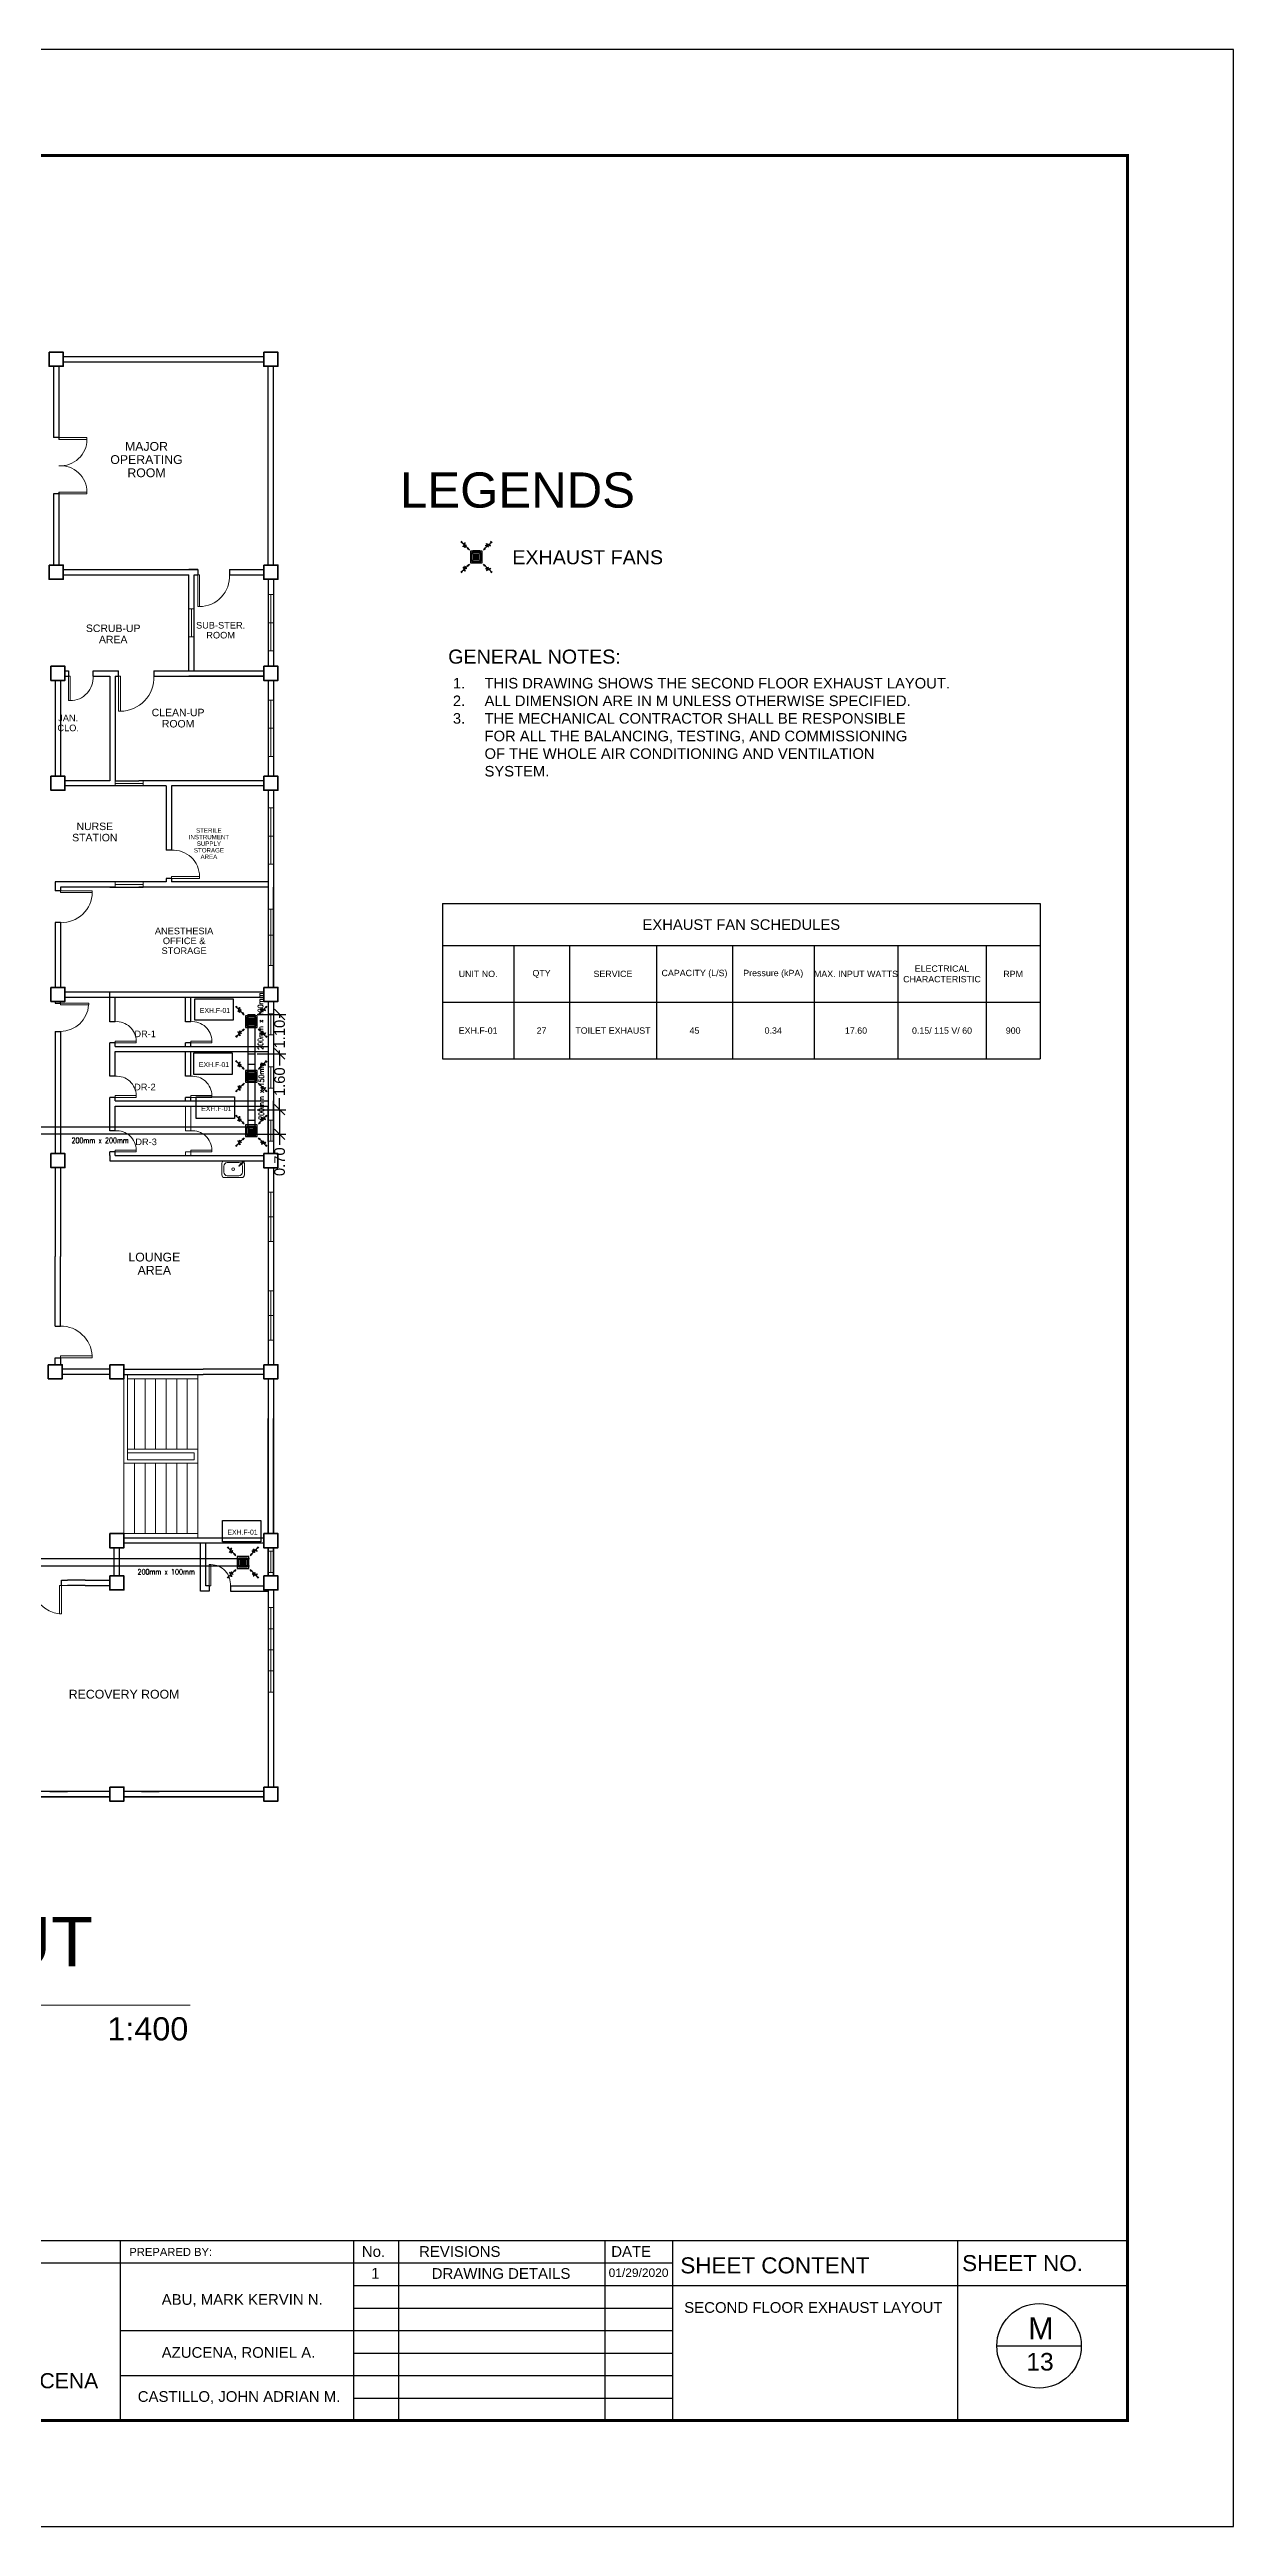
# Model space of a CAD drawing. Header units: millimetres. Extents: x 116 to 538, y 76 to 149.
# Drawn here: x 290 to 323.7, y 78.5 to 148.9 of the extents above; entities that cross this region are included whole.
import ezdxf

# ---------------------------------------------------------------- set-up
doc = ezdxf.new("R2010")
doc.units = ezdxf.units.MM
doc.header["$MEASUREMENT"] = 0
for name, color, linetype in [('.1', 1, 'Continuous'), ('AIR', 7, 'Continuous'), ('AIR-00', 8, 'Continuous'), ('AIR-03', 30, 'Continuous'), ('dimen', 7, 'Continuous'), ('ducting label', 7, 'Continuous'), ('exhaust', 7, 'Continuous'), ('label', 7, 'Continuous'), ('Legends', 7, 'Continuous'), ('template', 7, 'Continuous')]:
    doc.layers.add(name, color=color, linetype=linetype)
doc.styles.add('Arch-Dim', font='simplex.shx', dxfattribs={"width": 0.75})
doc.styles.add('arial', font='arial.ttf')
doc.styles.get("Standard").update_dxf_attribs({"font": 'arial.ttf'})
doc.styles.add('SWISSLT175', font='swissl.ttf', dxfattribs={"height": 0.175})
doc.dimstyles.new('Copy of dimension', dxfattribs={"dimtxt": 0.3, "dimasz": 0.3, "dimexe": 0.18, "dimexo": 0.0625, "dimgap": 0.09, "dimtad": 0, "dimzin": 0, "dimdsep": 46, "dimtxsty": 'Standard', "dimblk": 'OBLIQUE', "dimcen": 0.09, "dimclrd": 256, "dimclre": 256, "dimclrt": 256, "dimadec": 0, "dimazin": 0, "dimtfac": 1, "dimtofl": 0, "dimtmove": 0, "dimatfit": 3, "dimldrblk": 'OBLIQUE', "dimfxl": 1, "dimtolj": 1, "dimtzin": 0, "dimarcsym": 0})

# ---------------------------------------------------------------- blocks, each defined once
blk = doc.blocks.new('GRILL-C-IN')
at = {"layer": 'AIR-00', "color": 7, "ltscale": 3}
for p, q in [((-0.62, 0.6), (-0.67, 0.65)), ((-0.6, 0.62), (-0.65, 0.67)), ((-0.64, 0.64), (-0.3, 0.3)), ((0.64, 0.64), (0.3, 0.3)), ((0.6, 0.62), (0.65, 0.67)), ((0.62, 0.6), (0.67, 0.65)), ((-0.62, -0.6), (-0.67, -0.65)), ((-0.6, -0.62), (-0.65, -0.67)), ((-0.64, -0.64), (-0.3, -0.3)), ((0.64, -0.64), (0.3, -0.3)), ((0.6, -0.62), (0.65, -0.67)), ((0.62, -0.6), (0.67, -0.65))]:
    blk.add_line(p, q, dxfattribs=at)
at = {"layer": 'AIR-00', "color": 7}
for p, q in [((-0.19, 0.19), (0.19, -0.19)), ((0.19, 0.19), (-0.19, -0.19))]:
    blk.add_line(p, q, dxfattribs=at)
at = {"layer": 'AIR-00', "color": 7, "ltscale": 3}
for points in [[(-0.36, 0.39), (-0.39, 0.36), (-0.3, 0.3)], [(0.39, 0.36), (0.36, 0.39), (0.3, 0.3)], [(-0.36, -0.39), (-0.39, -0.36), (-0.3, -0.3)], [(0.39, -0.36), (0.36, -0.39), (0.3, -0.3)]]:
    blk.add_lwpolyline(points, close=True, dxfattribs=at)
at = {"layer": 'AIR-00', "color": 7}
for points in [[(-0.19, -0.19), (0.19, -0.19), (0.19, 0.19), (-0.19, 0.19)], [(-0.12, -0.12), (0.12, -0.12), (0.12, 0.12), (-0.12, 0.12)], [(-0.06, -0.06), (0.06, -0.06), (0.06, 0.06), (-0.06, 0.06)]]:
    blk.add_lwpolyline(points, close=True, dxfattribs=at)
at = {"layer": 'AIR-00', "color": 7, "ltscale": 3}
for points in [[(-0.44, 0.44), (-0.51, 0.4), (-0.43, 0.51), (-0.57, 0.43), (-0.48, 0.6), (-0.56, 0.56)], [(0.44, 0.44), (0.4, 0.51), (0.51, 0.43), (0.43, 0.57), (0.6, 0.48), (0.56, 0.56)], [(-0.44, -0.44), (-0.51, -0.4), (-0.43, -0.51), (-0.57, -0.43), (-0.48, -0.6), (-0.56, -0.56)], [(0.44, -0.44), (0.4, -0.51), (0.51, -0.43), (0.43, -0.57), (0.6, -0.48), (0.56, -0.56)]]:
    blk.add_spline(points, degree=3, dxfattribs=at)
for points in [[(-0.3, 0.3), (-0.36, 0.39), (-0.39, 0.36)], [(0.3, 0.3), (0.39, 0.36), (0.36, 0.39)], [(-0.3, -0.3), (-0.36, -0.39), (-0.39, -0.36)], [(0.3, -0.3), (0.39, -0.36), (0.36, -0.39)]]:
    blk.add_solid(points, dxfattribs=at)
at = {"layer": 'AIR-03', "color": 7}
blk.add_lwpolyline([(-0.25, -0.25), (0.25, -0.25), (0.25, 0.25), (-0.25, 0.25)], close=True, dxfattribs=at)
blk = doc.blocks.new('_Oblique')
at = {"color": 0, "linetype": 'ByBlock', "lineweight": -2}
blk.add_line((-0.5, -0.5), (0.5, 0.5), dxfattribs=at)
blk = doc.blocks.new('*D23')
at = {"layer": 'Defpoints', "color": 0, "transparency": 16777216}
for p in [(295.849, 118.79), (296.554, 118.79), (295.849, 118.09)]:
    blk.add_point(p, dxfattribs=at)
at = {"layer": 'dimen', "lineweight": -2, "transparency": 16777216}
for p, q in [((295.912, 118.79), (296.734, 118.79)), ((296.554, 118.79), (296.554, 118.09)), ((295.912, 118.09), (296.734, 118.09)), ((296.554, 118.09), (296.554, 117.79))]:
    blk.add_line(p, q, dxfattribs=at)
at = {"layer": 'dimen', "lineweight": -2, "transparency": 16777216, "xscale": 0.3, "yscale": 0.3, "zscale": 0.3}
for p, rotation in [((296.554, 118.79), 90), ((296.554, 118.09), 270)]:
    blk.add_blockref('_Oblique', p, dxfattribs=dict(at, rotation=rotation))
at = {"layer": 'dimen', "transparency": 16777216, "insert": (296.554, 117.311), "char_height": 0.3, "attachment_point": 5, "rotation": 90}
blk.add_mtext('\\A1;0.70', dxfattribs=at)
blk = doc.blocks.new('*D24')
at = {"layer": 'Defpoints', "color": 0, "transparency": 16777216}
for p in [(295.849, 120.38), (296.554, 120.38), (295.849, 118.79)]:
    blk.add_point(p, dxfattribs=at)
at = {"layer": 'dimen', "lineweight": -2, "transparency": 16777216}
for p, q in [((295.912, 120.38), (296.734, 120.38)), ((296.554, 120.38), (296.554, 120.05)), ((296.554, 118.79), (296.554, 119.12)), ((295.912, 118.79), (296.734, 118.79))]:
    blk.add_line(p, q, dxfattribs=at)
at = {"layer": 'dimen', "lineweight": -2, "transparency": 16777216, "xscale": 0.3, "yscale": 0.3, "zscale": 0.3}
for p, rotation in [((296.554, 120.38), 90), ((296.554, 118.79), 270)]:
    blk.add_blockref('_Oblique', p, dxfattribs=dict(at, rotation=rotation))
at = {"layer": 'dimen', "transparency": 16777216, "insert": (296.554, 119.585), "char_height": 0.3, "attachment_point": 5, "rotation": 90}
blk.add_mtext('\\A1;1.60', dxfattribs=at)
blk = doc.blocks.new('*D25')
at = {"layer": 'Defpoints', "color": 0, "transparency": 16777216}
for p in [(295.849, 121.495), (296.554, 121.495), (295.849, 120.38)]:
    blk.add_point(p, dxfattribs=at)
at = {"layer": 'dimen', "lineweight": -2, "transparency": 16777216}
for p, q in [((295.912, 121.495), (296.734, 121.495)), ((296.554, 121.495), (296.554, 121.403)), ((295.912, 120.38), (296.734, 120.38)), ((296.554, 120.38), (296.554, 120.473))]:
    blk.add_line(p, q, dxfattribs=at)
at = {"layer": 'dimen', "lineweight": -2, "transparency": 16777216, "xscale": 0.3, "yscale": 0.3, "zscale": 0.3}
for p, rotation in [((296.554, 121.495), 90), ((296.554, 120.38), 270)]:
    blk.add_blockref('_Oblique', p, dxfattribs=dict(at, rotation=rotation))
at = {"layer": 'dimen', "transparency": 16777216, "insert": (296.554, 120.938), "char_height": 0.3, "attachment_point": 5, "rotation": 90}
blk.add_mtext('\\A1;1.10', dxfattribs=at)
blk = doc.blocks.new('*T21')
at = {"layer": 'exhaust', "color": 0, "linetype": 'ByBlock', "lineweight": -2, "transparency": 16777216}
for p, q in [((0, 0), (16.984, 0)), ((0, 0), (0, -4.414)), ((16.984, 0), (16.984, -4.414)), ((0, -1.193), (16.984, -1.193)), ((2.026, -1.193), (2.026, -4.414)), ((3.605, -1.193), (3.605, -4.414)), ((6.083, -1.193), (6.083, -4.414)), ((8.238, -1.193), (8.238, -4.414)), ((10.561, -1.193), (10.561, -4.414)), ((12.941, -1.193), (12.941, -4.414)), ((15.45, -1.193), (15.45, -4.414)), ((0, -2.804), (16.984, -2.804)), ((0, -4.414), (16.984, -4.414))]:
    blk.add_line(p, q, dxfattribs=at)
at = {"layer": 'exhaust', "color": 0, "transparency": 16777216, "attachment_point": 5}
for s, insert, char_height, width in [('EXHAUST FAN SCHEDULES', (8.492, -0.597), 0.3, 16.86445), ('UNIT NO.', (1.013, -1.998), 0.18, 1.9064), ('QTY', (2.816, -1.998), 0.18, 1.45907), ('SERVICE', (4.844, -1.998), 0.18, 2.35787), ('CAPACITY (L/S)', (7.161, -1.998), 0.18, 2.03434), ('Pressure (kPA)', (9.399, -1.998), 0.18, 2.20331), ('MAX. INPUT WATTS', (11.751, -1.998), 0.18, 2.25963), ('ELECTRICAL CHARACTERISTIC', (14.195, -1.998), 0.18, 2.38905), ('RPM', (16.217, -1.998), 0.18, 1.41479), ('EXH.F-01', (1.013, -3.609), 0.18, 1.9064), ('27', (2.816, -3.609), 0.18, 1.45907), ('TOILET EXHAUST', (4.844, -3.609), 0.18, 2.35787), ('45', (7.161, -3.609), 0.18, 2.03434), ('0.34', (9.399, -3.609), 0.18, 2.20331), ('17.60', (11.751, -3.609), 0.18, 2.25963), ('0.15/ 115 V/ 60', (14.195, -3.609), 0.18, 2.38905), ('900', (16.217, -3.609), 0.18, 1.41479)]:
    blk.add_mtext(s, dxfattribs=dict(at, insert=insert, char_height=char_height, width=width))

msp = doc.modelspace()

# ---------------------------------------------------------------- linework, layer by layer
at = {"layer": '.1', "color": 0}
msp.add_line((323.658, 148.92), (224.382, 148.92), dxfattribs=at)
at = {"color": 8, "lineweight": 25}
for p, q in [((296.103, 140.19), (290.403, 140.19)), ((290.128, 139.917), (290.128, 137.892)), ((290.278, 139.917), (290.278, 137.842)), ((296.103, 140.04), (290.403, 140.04)), ((296.228, 134.267), (296.228, 139.917)), ((296.378, 134.267), (296.378, 139.917)), ((290.278, 137.892), (290.128, 137.892)), ((290.128, 136.292), (290.128, 134.267)), ((290.278, 136.292), (290.128, 136.292)), ((290.278, 136.342), (290.278, 134.267)), ((290.403, 134.14), (294.228, 134.14)), ((290.403, 133.99), (293.978, 133.99)), ((290.578, 134.14), (294.228, 134.14)), ((290.578, 133.99), (293.978, 133.99)), ((294.228, 134.14), (293.978, 134.14)), ((293.978, 131.265), (293.978, 133.99)), ((293.978, 133.016), (293.978, 133.99)), ((294.128, 133.99), (294.228, 133.99)), ((294.128, 133.99), (294.228, 133.99)), ((294.128, 131.265), (294.128, 133.99)), ((294.128, 133.016), (294.128, 133.99)), ((294.228, 134.14), (294.228, 133.99)), ((295.128, 134.14), (296.103, 134.14)), ((295.128, 134.14), (296.103, 134.14)), ((295.128, 134.14), (295.128, 133.99)), ((295.128, 133.99), (296.103, 133.99)), ((295.128, 133.99), (296.103, 133.99)), ((296.228, 133.867), (296.228, 131.392)), ((296.378, 133.867), (296.378, 131.392)), ((296.228, 132.028), (296.228, 131.392)), ((296.378, 132.028), (296.378, 131.392)), ((290.453, 131.265), (290.553, 131.265)), ((290.453, 131.265), (290.553, 131.265)), ((290.453, 131.115), (290.553, 131.115)), ((290.453, 131.115), (290.553, 131.115)), ((291.253, 131.265), (291.978, 131.265)), ((291.253, 131.115), (291.253, 131.265)), ((291.253, 131.115), (291.728, 131.115)), ((291.328, 131.265), (291.978, 131.265)), ((291.328, 131.115), (291.728, 131.115)), ((291.878, 131.115), (291.978, 131.115)), ((291.878, 131.115), (291.978, 131.115)), ((291.978, 131.115), (291.978, 131.265)), ((291.978, 131.115), (291.978, 131.265)), ((292.978, 131.265), (293.978, 131.265)), ((292.978, 131.265), (293.978, 131.265)), ((292.978, 131.265), (292.978, 131.115)), ((292.978, 131.115), (296.103, 131.115)), ((292.978, 131.115), (296.103, 131.115)), ((293.978, 131.265), (296.103, 131.265)), ((296.103, 131.115), (293.978, 131.115)), ((294.128, 131.265), (296.103, 131.265)), ((296.228, 130.992), (296.228, 128.267)), ((296.378, 130.992), (296.378, 128.267)), ((296.228, 129.153), (296.228, 128.267)), ((296.378, 129.153), (296.378, 128.267)), ((291.728, 128.14), (290.453, 128.14)), ((291.878, 128.14), (292.554, 128.14)), ((296.103, 128.14), (292.554, 128.14)), ((291.678, 127.99), (290.453, 127.99)), ((292.554, 127.99), (291.678, 127.99)), ((293.328, 127.99), (292.554, 127.99)), ((293.328, 127.99), (293.328, 126.165)), ((296.103, 127.99), (293.478, 127.99)), ((293.478, 127.99), (293.478, 126.165)), ((296.228, 127.867), (296.228, 122.267)), ((296.378, 127.867), (296.378, 122.267)), ((293.478, 126.165), (293.328, 126.165)), ((293.328, 125.365), (293.328, 125.265)), ((293.478, 125.365), (293.328, 125.365)), ((293.478, 125.365), (293.478, 125.265)), ((290.178, 125.265), (290.178, 125.015)), ((291.878, 125.265), (290.178, 125.265)), ((290.328, 125.015), (290.178, 125.015)), ((290.328, 125.115), (290.328, 125.015)), ((291.878, 125.115), (290.328, 125.115)), ((292.678, 125.265), (291.728, 125.265)), ((291.728, 125.115), (292.678, 125.115)), ((293.328, 125.265), (292.554, 125.265)), ((296.228, 125.115), (292.554, 125.115)), ((296.228, 125.265), (293.478, 125.265)), ((296.378, 122.267), (296.378, 125.115)), ((290.178, 124.115), (290.178, 122.267)), ((290.328, 124.115), (290.178, 124.115)), ((290.328, 124.115), (290.328, 122.267)), ((296.228, 123.153), (296.228, 122.267)), ((296.378, 123.153), (296.378, 122.267)), ((290.178, 121.867), (290.178, 121.817)), ((290.178, 121.817), (290.328, 121.817)), ((290.328, 121.817), (290.328, 121.867)), ((291.728, 121.99), (291.728, 122.14)), ((291.728, 121.99), (291.878, 121.99)), ((291.728, 121.29), (291.728, 121.99)), ((291.878, 121.29), (291.878, 121.99)), ((293.878, 121.29), (293.878, 121.99)), ((294.028, 121.29), (294.028, 121.99)), ((296.228, 121.867), (296.228, 117.542)), ((296.228, 121.867), (296.228, 117.542)), ((296.378, 121.867), (296.378, 117.542)), ((290.178, 121.017), (290.178, 117.544)), ((290.178, 121.017), (290.328, 121.017)), ((290.328, 121.017), (290.328, 117.544)), ((291.728, 119.74), (291.728, 120.69)), ((291.878, 120.59), (291.878, 120.69)), ((291.878, 119.74), (291.878, 120.44)), ((293.878, 120.59), (293.878, 120.69)), ((293.878, 119.74), (293.878, 120.44)), ((294.028, 120.59), (294.028, 120.69)), ((294.028, 119.74), (294.028, 120.44)), ((296.378, 120.917), (296.378, 118.492)), ((291.728, 118.19), (291.728, 119.14)), ((291.878, 119.04), (291.878, 119.14)), ((293.878, 119.04), (293.878, 119.14)), ((294.028, 119.04), (294.028, 119.14)), ((296.378, 117.89), (296.378, 119.04)), ((291.878, 118.19), (291.878, 118.89)), ((296.228, 117.89), (296.228, 118.89)), ((291.728, 117.49), (291.728, 117.59)), ((291.878, 117.49), (291.878, 117.59)), ((290.178, 117.144), (290.178, 114.615)), ((290.328, 117.144), (290.328, 114.615)), ((291.728, 117.49), (291.728, 117.34)), ((296.228, 117.142), (296.228, 114.715)), ((296.228, 117.142), (296.228, 114.615)), ((296.378, 117.142), (296.378, 111.542)), ((290.178, 112.642), (290.178, 114.615)), ((290.328, 112.642), (290.328, 114.615)), ((296.228, 114.615), (296.228, 111.542)), ((290.178, 112.642), (290.328, 112.642)), ((290.178, 111.542), (290.178, 111.742)), ((290.178, 111.742), (290.328, 111.742)), ((290.178, 111.642), (290.178, 111.642)), ((290.328, 111.742), (290.328, 111.542)), ((291.728, 111.417), (290.378, 111.417)), ((291.728, 111.267), (290.378, 111.267)), ((292.128, 111.417), (292.378, 111.417)), ((292.128, 111.267), (292.378, 111.267)), ((292.378, 111.417), (294.378, 111.417)), ((292.378, 111.267), (294.378, 111.267)), ((296.103, 111.417), (294.378, 111.417)), ((296.103, 111.267), (294.378, 111.267)), ((296.228, 111.142), (296.228, 106.742)), ((296.378, 111.142), (296.378, 106.742)), ((296.228, 106.742), (296.228, 110.015)), ((296.378, 106.742), (296.378, 110.015)), ((291.853, 105.54), (291.853, 106.342)), ((292.003, 105.54), (292.003, 106.342)), ((296.103, 106.617), (292.128, 106.617)), ((296.103, 106.467), (292.128, 106.467)), ((294.303, 105.111), (294.303, 106.461)), ((294.453, 105.261), (294.453, 106.461)), ((296.228, 106.342), (296.228, 105.54)), ((296.228, 105.54), (296.228, 106.342)), ((296.378, 106.342), (296.378, 105.54)), ((296.378, 105.54), (296.378, 106.342)), ((290.353, 105.415), (290.528, 105.415)), ((290.353, 105.265), (290.353, 105.415)), ((291.028, 105.415), (290.528, 105.415)), ((291.028, 105.265), (290.528, 105.265)), ((291.028, 105.415), (291.728, 105.415)), ((291.028, 105.265), (291.728, 105.265)), ((296.228, 105.14), (296.228, 99.54)), ((296.228, 105.14), (296.228, 99.54)), ((296.378, 105.14), (296.378, 99.54)), ((291.728, 99.415), (288.703, 99.415)), ((291.728, 99.265), (288.703, 99.265)), ((288.703, 99.265), (291.728, 99.265)), ((290.028, 99.415), (290.528, 99.415)), ((296.103, 99.415), (292.128, 99.415)), ((296.103, 99.265), (292.128, 99.265)), ((292.128, 99.265), (296.103, 99.265)), ((292.628, 99.415), (293.128, 99.415))]:
    msp.add_line(p, q, dxfattribs=at)
at = {"color": 8, "lineweight": 9}
for p, q in [((296.228, 133.228), (296.228, 133.867)), ((296.378, 133.228), (296.378, 133.867)), ((293.978, 132.215), (293.978, 133.091)), ((294.128, 132.628), (294.128, 133.128)), ((296.228, 132.63), (296.228, 133.43)), ((296.228, 133.43), (296.378, 133.43)), ((296.228, 132.028), (296.228, 133.228)), ((296.303, 133.43), (296.303, 131.83)), ((296.378, 133.43), (296.378, 131.83)), ((296.378, 132.091), (296.378, 133.291)), ((296.378, 132.028), (296.378, 133.228)), ((294.128, 133.028), (293.978, 133.028)), ((294.053, 133.028), (294.053, 132.228)), ((294.128, 132.628), (294.128, 132.128)), ((296.228, 132.63), (296.378, 132.63)), ((294.128, 132.228), (293.978, 132.228)), ((296.378, 131.83), (296.228, 131.83)), ((296.228, 130.353), (296.228, 130.992)), ((296.378, 130.353), (296.378, 130.992)), ((296.228, 129.63), (296.228, 130.43)), ((296.228, 130.43), (296.378, 130.43)), ((296.228, 130.353), (296.228, 129.153)), ((296.303, 130.43), (296.303, 128.83)), ((296.378, 130.43), (296.378, 128.83)), ((296.378, 130.353), (296.378, 129.153)), ((296.378, 129.091), (296.378, 130.291)), ((296.228, 129.63), (296.378, 129.63)), ((296.378, 128.83), (296.228, 128.83)), ((291.878, 127.99), (291.878, 128.14)), ((292.678, 127.99), (292.678, 128.14)), ((292.678, 128.065), (291.878, 128.065)), ((296.228, 125.265), (296.228, 127.867)), ((296.378, 127.228), (296.378, 127.867)), ((296.228, 126.566), (296.228, 127.366)), ((296.228, 127.366), (296.378, 127.366)), ((296.303, 127.366), (296.303, 125.766)), ((296.378, 127.366), (296.378, 125.766)), ((296.378, 126.028), (296.378, 127.228)), ((296.228, 126.566), (296.378, 126.566)), ((296.378, 126.028), (296.378, 125.265)), ((296.378, 125.766), (296.228, 125.766)), ((291.878, 125.115), (291.878, 125.265)), ((292.678, 125.19), (291.878, 125.19)), ((292.678, 125.115), (292.678, 125.265)), ((296.228, 124.353), (296.228, 125.115)), ((296.378, 125.265), (296.378, 125.115)), ((296.378, 124.353), (296.378, 125.115)), ((296.378, 124.491), (296.228, 124.491)), ((296.228, 124.491), (296.228, 122.891)), ((296.228, 123.153), (296.228, 124.353)), ((296.303, 124.491), (296.303, 122.891)), ((296.378, 123.691), (296.378, 124.491)), ((296.378, 123.153), (296.378, 124.353)), ((296.228, 123.753), (296.378, 123.753)), ((296.228, 122.891), (296.378, 122.891)), ((294.778, 121.99), (295.278, 121.99)), ((296.228, 120.99), (296.228, 121.867)), ((296.378, 120.99), (296.378, 121.867)), ((296.378, 121.867), (296.378, 121.517)), ((296.378, 121.517), (296.228, 121.517)), ((296.228, 121.517), (296.228, 120.917)), ((296.303, 121.517), (296.303, 120.917)), ((294.778, 120.44), (295.278, 120.44)), ((296.228, 120.99), (296.228, 120.59)), ((296.228, 120.917), (296.378, 120.917)), ((296.228, 119.44), (296.228, 120.44)), ((296.378, 120.99), (296.378, 120.59)), ((296.378, 119.44), (296.378, 120.59)), ((296.378, 120.005), (296.228, 120.005)), ((296.228, 120.005), (296.228, 119.405)), ((296.303, 119.405), (296.303, 120.005)), ((296.378, 119.705), (296.378, 120.005)), ((296.228, 119.44), (296.228, 119.04)), ((296.228, 119.405), (296.378, 119.405)), ((296.378, 119.44), (296.378, 119.04)), ((293.878, 118.19), (293.878, 118.89)), ((294.028, 118.19), (294.028, 118.89)), ((294.778, 118.89), (295.278, 118.89)), ((296.378, 118.492), (296.228, 118.492)), ((296.303, 118.492), (296.303, 117.892)), ((296.378, 117.892), (296.378, 118.492)), ((296.378, 117.89), (296.378, 118.49)), ((293.878, 117.49), (293.878, 117.59)), ((294.028, 117.49), (294.028, 117.59)), ((296.228, 117.542), (296.228, 117.892)), ((296.228, 117.892), (296.378, 117.892)), ((296.228, 117.89), (296.228, 117.542)), ((296.378, 117.89), (296.378, 117.542)), ((296.378, 116.442), (296.228, 116.442)), ((296.303, 115.042), (296.303, 116.442)), ((296.228, 115.742), (296.378, 115.742)), ((296.228, 115.042), (296.378, 115.042)), ((296.228, 113.642), (296.378, 113.642)), ((296.303, 113.642), (296.303, 112.242)), ((296.228, 112.942), (296.378, 112.942)), ((296.378, 112.242), (296.228, 112.242)), ((290.328, 111.542), (290.178, 111.542)), ((292.128, 111.142), (292.128, 111.267)), ((292.228, 111.142), (292.228, 111.242)), ((294.228, 111.267), (294.228, 111.142)), ((292.128, 108.742), (292.128, 111.142)), ((292.228, 108.842), (292.228, 111.142)), ((294.228, 111.142), (292.228, 111.142)), ((292.428, 111.142), (292.428, 109.142)), ((292.728, 111.142), (292.728, 109.142)), ((293.028, 111.142), (293.028, 109.142)), ((293.328, 111.142), (293.328, 109.142)), ((293.628, 111.142), (293.628, 109.142)), ((293.928, 111.142), (293.928, 109.142)), ((294.228, 111.142), (294.228, 109.142)), ((293.928, 109.142), (292.228, 109.142)), ((293.928, 109.142), (294.228, 109.142)), ((294.228, 109.042), (294.228, 109.142)), ((293.928, 108.742), (292.128, 108.742)), ((292.128, 108.742), (292.128, 106.742)), ((293.928, 109.042), (292.228, 109.042)), ((293.928, 108.842), (292.228, 108.842)), ((292.428, 108.742), (292.428, 106.742)), ((292.728, 108.742), (292.728, 106.742)), ((293.028, 108.742), (293.028, 106.742)), ((293.328, 108.742), (293.328, 106.742)), ((293.628, 108.742), (293.628, 106.742)), ((293.928, 109.042), (294.128, 109.042)), ((293.928, 108.842), (294.128, 108.842)), ((293.928, 108.742), (293.928, 106.742)), ((293.928, 108.742), (294.228, 108.742)), ((294.128, 108.842), (294.128, 109.042)), ((294.228, 108.842), (294.228, 109.042)), ((294.228, 108.742), (294.228, 108.842)), ((294.228, 108.742), (294.228, 106.742)), ((294.228, 106.742), (292.128, 106.742)), ((292.128, 106.617), (292.128, 106.742)), ((294.228, 106.617), (294.228, 106.742)), ((296.378, 106.241), (296.228, 106.241)), ((296.228, 106.241), (296.228, 105.641)), ((296.228, 105.641), (296.378, 105.641)), ((296.303, 106.241), (296.303, 105.641)), ((296.378, 105.941), (296.378, 106.241)), ((292.128, 105.54), (292.128, 105.415)), ((296.378, 105.14), (296.378, 104.64)), ((296.378, 104.64), (296.228, 104.64)), ((296.228, 104.64), (296.228, 102.24)), ((296.303, 104.64), (296.303, 102.24)), ((296.378, 103.44), (296.378, 104.64)), ((296.378, 104.04), (296.228, 104.04)), ((296.378, 103.44), (296.228, 103.44)), ((296.378, 102.84), (296.228, 102.84)), ((296.378, 102.24), (296.378, 103.44)), ((296.228, 102.24), (296.378, 102.24)), ((289.428, 99.415), (290.028, 99.415)), ((291.028, 99.415), (290.528, 99.415)), ((291.028, 99.415), (291.728, 99.415)), ((292.128, 99.415), (292.628, 99.415)), ((293.628, 99.415), (293.128, 99.415)), ((293.628, 99.415), (294.628, 99.415)), ((294.628, 99.415), (295.228, 99.415)), ((295.228, 99.415), (296.103, 99.415))]:
    msp.add_line(p, q, dxfattribs=at)
at = {"color": 8, "lineweight": 25, "ltscale": 0.3}
for p, q in [((290.178, 130.992), (290.178, 128.267)), ((290.328, 130.992), (290.328, 128.267)), ((290.553, 131.265), (290.553, 131.115)), ((291.728, 131.115), (291.728, 128.14)), ((291.878, 131.115), (291.878, 128.14)), ((290.453, 122.14), (296.103, 122.14)), ((290.453, 121.99), (291.728, 121.99)), ((291.728, 122.14), (296.103, 122.14)), ((291.878, 121.99), (294.128, 121.99)), ((291.878, 121.99), (294.128, 121.99)), ((294.028, 121.99), (296.103, 121.99)), ((294.028, 121.99), (296.103, 121.99)), ((291.878, 120.59), (294.128, 120.59)), ((291.878, 120.44), (294.128, 120.44)), ((294.028, 120.59), (296.228, 120.59)), ((294.028, 120.44), (296.228, 120.44)), ((291.878, 119.04), (294.128, 119.04)), ((294.028, 119.04), (296.228, 119.04)), ((291.878, 118.89), (294.128, 118.89)), ((294.028, 118.89), (296.228, 118.89)), ((291.728, 117.34), (296.103, 117.34)), ((291.878, 117.49), (294.128, 117.49)), ((294.028, 117.49), (296.103, 117.49))]:
    msp.add_line(p, q, dxfattribs=at)
at = {"color": 8, "lineweight": 13}
for p, q in [((290.328, 121.817), (290.328, 121.767)), ((290.328, 121.817), (291.128, 121.817)), ((291.128, 121.817), (291.128, 121.767)), ((291.128, 121.767), (290.328, 121.767)), ((291.228, 111.792), (290.328, 111.792)), ((290.328, 111.792), (290.328, 111.742)), ((290.328, 111.642), (290.328, 111.792)), ((290.328, 111.742), (291.228, 111.742)), ((291.228, 111.742), (291.228, 111.792)), ((290.303, 104.465), (290.303, 105.265)), ((290.303, 105.265), (290.353, 105.265)), ((290.303, 105.265), (290.528, 105.265)), ((290.353, 105.265), (290.353, 104.465)), ((290.353, 104.465), (290.303, 104.465))]:
    msp.add_line(p, q, dxfattribs=at)
at = {"color": 8, "lineweight": 25, "ltscale": 0.4}
for p, q in [((291.878, 121.29), (291.728, 121.29)), ((294.028, 121.29), (293.878, 121.29)), ((291.878, 120.69), (291.728, 120.69)), ((294.028, 120.69), (293.878, 120.69)), ((291.878, 119.74), (291.728, 119.74)), ((294.028, 119.74), (293.878, 119.74)), ((291.878, 119.14), (291.728, 119.14)), ((294.028, 119.14), (293.878, 119.14)), ((291.878, 118.19), (291.728, 118.19)), ((291.878, 117.59), (291.728, 117.59)), ((294.553, 105.111), (294.303, 105.111)), ((294.553, 105.261), (294.453, 105.261)), ((294.553, 105.261), (294.553, 105.111)), ((295.153, 105.261), (295.153, 105.111)), ((295.153, 105.261), (296.103, 105.261)), ((295.153, 105.111), (296.228, 105.111))]:
    msp.add_line(p, q, dxfattribs=at)
at = {"color": 8, "lineweight": 9, "ltscale": 0.4}
for p, q in [((292.928, 118.29), (293.878, 118.29)), ((294.028, 118.19), (293.878, 118.19)), ((294.028, 117.59), (293.878, 117.59)), ((294.911, 116.935), (294.911, 117.265)), ((294.966, 117.015), (294.966, 117.185)), ((294.986, 117.34), (295.476, 117.34)), ((295.476, 116.86), (294.986, 116.86)), ((295.066, 117.285), (295.396, 117.285)), ((295.396, 116.915), (295.066, 116.915)), ((295.492, 117.293), (295.4, 117.202)), ((295.504, 117.281), (295.413, 117.19)), ((295.496, 117.185), (295.496, 117.015)), ((295.551, 117.265), (295.551, 116.935))]:
    msp.add_line(p, q, dxfattribs=at)
at = {"color": 0, "linetype": 'ByBlock', "lineweight": 9}
msp.add_line((294.015, 93.338), (256.045, 93.338), dxfattribs=at)
at = {"color": 8, "lineweight": 35}
for points in [[(290.003, 140.317), (290.403, 140.317), (290.403, 139.917), (290.003, 139.917)], [(296.103, 140.317), (296.503, 140.317), (296.503, 139.917), (296.103, 139.917)], [(290.003, 134.267), (290.403, 134.267), (290.403, 133.867), (290.003, 133.867)], [(296.103, 134.267), (296.503, 134.267), (296.503, 133.867), (296.103, 133.867)], [(290.053, 131.392), (290.453, 131.392), (290.453, 130.992), (290.053, 130.992)], [(296.103, 131.392), (296.503, 131.392), (296.503, 130.992), (296.103, 130.992)], [(290.053, 128.267), (290.453, 128.267), (290.453, 127.867), (290.053, 127.867)], [(296.103, 128.267), (296.503, 128.267), (296.503, 127.867), (296.103, 127.867)], [(290.053, 122.267), (290.453, 122.267), (290.453, 121.867), (290.053, 121.867)], [(296.103, 122.267), (296.503, 122.267), (296.503, 121.867), (296.103, 121.867)], [(290.053, 117.544), (290.453, 117.544), (290.453, 117.144), (290.053, 117.144)], [(296.103, 117.542), (296.503, 117.542), (296.503, 117.142), (296.103, 117.142)], [(289.978, 111.542), (290.378, 111.542), (290.378, 111.142), (289.978, 111.142)], [(291.728, 111.542), (292.128, 111.542), (292.128, 111.142), (291.728, 111.142)], [(296.103, 111.542), (296.503, 111.542), (296.503, 111.142), (296.103, 111.142)], [(291.728, 106.742), (292.128, 106.742), (292.128, 106.342), (291.728, 106.342)], [(296.103, 106.742), (296.503, 106.742), (296.503, 106.342), (296.103, 106.342)], [(291.728, 105.54), (292.128, 105.54), (292.128, 105.14), (291.728, 105.14)], [(296.103, 105.54), (296.503, 105.54), (296.503, 105.14), (296.103, 105.14)], [(291.728, 99.54), (292.128, 99.54), (292.128, 99.14), (291.728, 99.14)], [(296.103, 99.54), (296.503, 99.54), (296.503, 99.14), (296.103, 99.14)]]:
    msp.add_lwpolyline(points, close=True, dxfattribs=at)
at = {"color": 8, "lineweight": 13, "ltscale": 0.03}
for points in [[(290.278, 137.892), (290.278, 137.842), (291.078, 137.842), (291.078, 137.892)], [(290.278, 136.292), (290.278, 136.342), (291.078, 136.342), (291.078, 136.292)], [(294.228, 133.99), (294.278, 133.99), (294.278, 133.09), (294.228, 133.09)], [(290.553, 131.115), (290.603, 131.115), (290.603, 130.415), (290.553, 130.415)], [(293.478, 125.365), (293.478, 125.415), (294.278, 125.415), (294.278, 125.365)], [(290.328, 125.015), (290.328, 124.965), (291.228, 124.965), (291.228, 125.015)], [(291.878, 120.69), (291.878, 120.74), (292.478, 120.74), (292.478, 120.69)], [(294.028, 120.69), (294.028, 120.74), (294.628, 120.74), (294.628, 120.69)], [(291.878, 119.14), (291.878, 119.19), (292.478, 119.19), (292.478, 119.14)], [(294.028, 119.14), (294.028, 119.19), (294.628, 119.19), (294.628, 119.14)], [(291.878, 117.59), (291.878, 117.64), (292.478, 117.64), (292.478, 117.59)], [(294.028, 117.59), (294.028, 117.64), (294.628, 117.64), (294.628, 117.59)], [(294.553, 105.261), (294.603, 105.261), (294.603, 105.861), (294.553, 105.861)]]:
    msp.add_lwpolyline(points, close=True, dxfattribs=at)
at = {"color": 8, "lineweight": 9}
for points in [[(296.228, 133.43), (296.378, 133.43), (296.378, 131.83), (296.228, 131.83)], [(293.978, 133.028), (294.128, 133.028), (294.128, 132.228), (293.978, 132.228)], [(296.228, 130.43), (296.378, 130.43), (296.378, 128.83), (296.228, 128.83)], [(291.878, 128.14), (292.678, 128.14), (292.678, 127.99), (291.878, 127.99)], [(296.228, 127.366), (296.378, 127.366), (296.378, 125.766), (296.228, 125.766)], [(291.878, 125.265), (292.678, 125.265), (292.678, 125.115), (291.878, 125.115)], [(296.228, 124.491), (296.378, 124.491), (296.378, 122.891), (296.228, 122.891)], [(296.228, 121.517), (296.378, 121.517), (296.378, 120.917), (296.228, 120.917)], [(296.228, 120.005), (296.378, 120.005), (296.378, 119.405), (296.228, 119.405)], [(296.228, 118.492), (296.378, 118.492), (296.378, 117.892), (296.228, 117.892)], [(296.228, 116.442), (296.378, 116.442), (296.378, 115.042), (296.228, 115.042)], [(296.228, 113.642), (296.378, 113.642), (296.378, 112.242), (296.228, 112.242)], [(296.228, 106.241), (296.378, 106.241), (296.378, 105.641), (296.228, 105.641)], [(296.228, 104.64), (296.378, 104.64), (296.378, 102.24), (296.228, 102.24)]]:
    msp.add_lwpolyline(points, close=True, dxfattribs=at)
at = {"color": 8, "lineweight": 13}
msp.add_lwpolyline([(291.978, 131.115), (292.028, 131.115), (292.028, 130.115), (291.978, 130.115)], close=True, dxfattribs=at)
at = {"color": 8, "lineweight": 9, "ltscale": 0.4}
msp.add_circle((295.231, 117.1), 0.0375, dxfattribs=at)
at = {"color": 8, "lineweight": 13, "ltscale": 0.03}
for centre, radius, start, end in [((290.326, 137.842), 0.752, 266.30478, 0), ((290.326, 136.342), 0.752, 0, 93.69522), ((294.278, 133.942), 0.851, 270, 3.27315), ((290.603, 131.067), 0.652, 270, 4.24219), ((293.526, 125.415), 0.752, 0, 93.69522), ((290.377, 124.965), 0.851, 266.72685, 0), ((291.926, 120.74), 0.552, 0, 94.97911), ((294.076, 120.74), 0.552, 0, 94.97911), ((291.926, 119.19), 0.552, 0, 94.97911), ((294.076, 119.19), 0.552, 0, 94.97911), ((291.926, 117.64), 0.552, 0, 94.97911), ((294.076, 117.64), 0.552, 0, 94.97911), ((294.603, 105.309), 0.552, 355.02089, 90)]:
    msp.add_arc(centre, radius, start, end, dxfattribs=at)
at = {"color": 8, "lineweight": 13}
for centre, radius, start, end in [((292.028, 131.067), 0.951, 270, 2.9376), ((290.328, 121.817), 0.8, 270, 356.41668), ((290.328, 111.742), 0.9, 3.18474, 90), ((290.353, 105.265), 0.8, 180, 266.41668)]:
    msp.add_arc(centre, radius, start, end, dxfattribs=at)
at = {"color": 8, "lineweight": 9, "ltscale": 0.4}
for centre, radius, start, end in [((294.986, 117.265), 0.075, 90, 180), ((294.986, 116.935), 0.075, 180, 270), ((295.066, 117.185), 0.1, 90, 180), ((295.066, 117.015), 0.1, 180, 270), ((295.396, 117.185), 0.1, 50.01322, 90), ((295.396, 117.015), 0.1, 270, 0), ((295.407, 117.196), 0.00874, 135, 315), ((295.396, 117.185), 0.1, 0, 39.98678), ((295.476, 117.265), 0.075, 0, 90), ((295.498, 117.287), 0.0217, 248.75652, 201.24348), ((295.476, 116.935), 0.075, 270, 0), ((295.498, 117.287), 0.0145, 262.04989, 187.95011), ((295.498, 117.287), 0.00874, 315, 135)]:
    msp.add_arc(centre, radius, start, end, dxfattribs=at)
at = {"color": 8, "lineweight": 9}
for p in [(296.228, 132.691), (296.228, 132.628), (296.228, 129.691), (296.228, 126.628), (296.228, 123.753)]:
    msp.add_point(p, dxfattribs=at)
at = {"layer": 'exhaust'}
for p, q in [((302.045, 134.684), (302.245, 134.684)), ((295.649, 121.495), (295.649, 118.29)), ((295.649, 121.495), (295.849, 121.495)), ((295.849, 121.495), (295.849, 118.09)), ((295.649, 120.38), (295.849, 120.38)), ((295.649, 120.08), (295.849, 120.08)), ((295.649, 118.29), (289.578, 118.29)), ((295.649, 118.79), (295.849, 118.79)), ((295.649, 118.49), (295.849, 118.49)), ((295.849, 118.09), (289.578, 118.09)), ((295.694, 105.821), (289.478, 105.821)), ((295.694, 106.021), (289.578, 106.021))]:
    msp.add_line(p, q, dxfattribs=at)
at = {"layer": 'Legends'}
for points in [[(294.144, 121.944), (295.235, 121.944), (295.235, 121.332), (294.144, 121.332)], [(294.118, 120.405), (295.208, 120.405), (295.208, 119.793), (294.118, 119.793)], [(294.183, 119.153), (295.273, 119.153), (295.273, 118.541), (294.183, 118.541)], [(294.927, 107.115), (296.017, 107.115), (296.017, 106.504), (294.927, 106.504)]]:
    msp.add_lwpolyline(points, close=True, dxfattribs=at)
at = {"layer": 'template'}
for p, q in [((323.658, 78.525), (323.658, 148.92)), ((230.398, 86.653), (320.649, 86.653)), ((292.024, 86.653), (292.024, 81.533)), ((298.653, 86.653), (298.653, 81.533)), ((299.933, 86.653), (299.933, 81.533)), ((305.798, 86.653), (305.798, 81.533)), ((307.718, 86.653), (307.718, 81.533)), ((315.812, 86.653), (315.812, 81.533)), ((246.245, 86.013), (302.816, 86.013)), ((301.057, 86.013), (307.718, 86.013)), ((298.653, 85.373), (309.413, 85.373)), ((306.052, 85.373), (320.649, 85.373)), ((298.653, 84.733), (307.718, 84.733)), ((292.024, 84.093), (302.816, 84.093)), ((301.057, 84.093), (307.718, 84.093)), ((298.653, 83.453), (307.718, 83.453)), ((316.933, 83.657), (319.334, 83.657)), ((292.024, 82.813), (302.816, 82.813)), ((301.057, 82.813), (307.718, 82.813)), ((298.653, 82.173), (307.718, 82.173)), ((224.382, 78.525), (323.658, 78.525))]:
    msp.add_line(p, q, dxfattribs=at)
at = {"layer": 'template', "linetype": 'Continuous', "const_width": 0.0853}
msp.add_lwpolyline([(230.398, 81.533), (320.649, 81.533), (320.649, 145.912), (230.398, 145.912)], close=True, dxfattribs=at)
at = {"layer": 'template'}
msp.add_circle((318.133, 83.657), 1.2, dxfattribs=at)

# ---------------------------------------------------------------- block references
msp.add_blockref('*T21', (301.181, 124.646))
at = {"layer": 'AIR', "xscale": 0.6658363358532475, "yscale": 0.6658363358532475, "zscale": 0.6658363358532475}
for p in [(302.145, 134.498), (295.749, 121.29), (295.749, 119.74), (295.749, 118.19), (295.512, 105.921)]:
    msp.add_blockref('GRILL-C-IN', p, dxfattribs=at)

# ---------------------------------------------------------------- texts
at = {"color": 0, "linetype": 'ByBlock', "lineweight": 9}
for s, height, p in [('SECOND FLOOR EXHAUST LAYOUT', 1.4, (257.458, 94.448)), ('SCALE                                                                                                                              1:400', 0.657637, (256.489, 92.34))]:
    msp.add_text(s, height=height, dxfattribs=at).set_placement(p)
at = {"layer": 'ducting label', "color": 7, "linetype": 'Continuous', "lineweight": 25, "char_height": 0.15, "attachment_point": 1, "rotation": 90, "style": 'Arch-Dim'}
for s, width, insert in [('\\A1;200mm x 100mm', 1.64171, (295.938, 120.492)), ('\\A1;200mm x 150mm', 1.57659, (295.959, 118.501))]:
    msp.add_mtext_dynamic_manual_height_columns(s, width=width, gutter_width=1.011, heights=[0], dxfattribs=dict(at, insert=insert))
at = {"layer": 'ducting label', "color": 7, "linetype": 'Continuous', "lineweight": 25, "char_height": 0.15, "attachment_point": 1, "style": 'Arch-Dim'}
for s, width, insert in [('\\A1;200mm x 200mm', 1.67688, (290.641, 117.993)), ('\\A1;200mm x 100mm', 1.57017, (292.518, 105.734))]:
    msp.add_mtext_dynamic_manual_height_columns(s, width=width, gutter_width=1.011, heights=[0], dxfattribs=dict(at, insert=insert))
at = {"layer": 'label', "color": 8, "lineweight": 9, "ltscale": 0.4, "attachment_point": 5, "style": 'SWISSLT175'}
for s, insert, char_height, line_spacing_factor in [('MAJOR\\POPERATING\\PROOM', (292.77, 137.265), 0.25, 0.9), ('SCRUB-UP\\PAREA', (291.824, 132.313), 0.2125, 0.9), ('SUB-STER.\\PROOM', (294.877, 132.416), 0.1875, 0.9), ('JAN.\\PCLO.', (290.545, 129.78), 0.1875, 0.9), ('CLEAN-UP\\PROOM', (293.669, 129.918), 0.2125, 0.9), ('NURSE\\PSTATION', (291.302, 126.682), 0.2125, 0.9), ('STERILE\\PINSTRUMENT\\PSUPPLY\\PSTORAGE\\PAREA', (294.544, 126.351), 0.125, 0.9), ('ANESTHESIA\\POFFICE &\\PSTORAGE', (293.839, 123.588), 0.1875, 0.9), ('DR-1', (292.733, 120.945), 0.1875, 0.9), ('DR-2', (292.726, 119.435), 0.1875, 0.9), ('DR-3', (292.759, 117.875), 0.1875, 0.9), ('LOUNGE\\PAREA', (292.993, 114.414), 0.25, 0.9), ('RECOVERY ROOM', (292.133, 102.176), 0.25, 0.8)]:
    msp.add_mtext(s, dxfattribs=dict(at, insert=insert, char_height=char_height, line_spacing_factor=line_spacing_factor))
at = {"layer": 'Legends', "attachment_point": 1}
for s, width, insert, char_height in [('LEGENDS', 9.67592, (299.975, 136.901), 1), ('EXHAUST FANS', 11.26859, (303.165, 134.691), 0.4), ('GENERAL NOTES:', 10.05204, (301.343, 131.867), 0.4), ('\\pi-0.9,l1.2,t1.2;1.^ITHIS DRAWING SHOWS THE SECOND FLOOR EXHAUST LAYOUT.\\P2.^IALL DIMENSION ARE IN M UNLESS OTHERWISE SPECIFIED.\\P3.^ITHE MECHANICAL CONTRACTOR SHALL BE RESPONSIBLE FOR ALL THE BALANCING, TESTING, AND COMMISSIONING OF THE WHOLE AIR CONDITIONING AND VENTILATION SYSTEM.', 13.71234, (301.177, 131.061), 0.3)]:
    msp.add_mtext_dynamic_manual_height_columns(s, width=width, gutter_width=1, heights=[0], dxfattribs=dict(at, insert=insert, char_height=char_height))
at = {"layer": 'Legends', "linetype": 'Continuous', "lineweight": 25, "char_height": 0.14, "attachment_point": 1}
for insert in [(294.287, 121.681), (294.26, 120.143), (294.326, 118.89), (295.07, 106.853)]:
    msp.add_mtext_dynamic_manual_height_columns('EXH.F-01', width=0.44811, gutter_width=1.011, heights=[0], dxfattribs=dict(at, insert=insert))
at = {"layer": 'template', "style": 'arial'}
for s, height, p in [('PREPARED BY: ', 0.22802, (292.282, 86.212)), ('No.', 0.304, (298.891, 86.187)), ('REVISIONS', 0.304, (300.516, 86.187)), ('DATE', 0.304, (305.977, 86.187)), ('SHEET CONTENT', 0.45603, (307.94, 85.717)), ('SHEET NO.', 0.456, (315.947, 85.781)), ('1', 0.304, (299.153, 85.567)), ('DRAWING DETAILS', 0.30402, (300.876, 85.562)), ('01/29/2020', 0.2432, (305.903, 85.614)), ('ABU, MARK KERVIN N.', 0.30402, (293.202, 84.824)), ('SECOND FLOOR EXHAUST LAYOUT', 0.30402, (308.051, 84.596)), ('M', 0.624, (317.823, 83.844)), ('AZUCENA, RONIEL A.', 0.30402, (293.202, 83.318)), ('13', 0.4993, (317.773, 82.957)), ('ENGR. RONIEL A. AZUCENA', 0.43038, (283.315, 82.452)), ('CASTILLO, JOHN ADRIAN M.', 0.30402, (292.522, 82.066))]:
    msp.add_text(s, height=height, dxfattribs=at).set_placement(p)

# ---------------------------------------------------------------- dimensions: what is measured, and where the dimension line sits
at = {"layer": 'dimen'}
for base, p1, p2, text, picture, middle in [((296.554, 121.495), (295.849, 120.38), (295.849, 121.495), '1.10', '*D25', (296.554, 120.938)), ((296.554, 120.38), (295.849, 118.79), (295.849, 120.38), '1.60', '*D24', (296.554, 119.585))]:
    dim = msp.add_linear_dim(base=base, p1=p1, p2=p2, angle=90, text=text, dimstyle='Copy of dimension', dxfattribs=at)
    dim.commit()
    dim.dimension.update_dxf_attribs({"geometry": picture, "text_midpoint": middle})
dim = msp.add_linear_dim(base=(296.554, 118.79), p1=(295.849, 118.09), p2=(295.849, 118.79), angle=90, dimstyle='Copy of dimension', dxfattribs=at)
dim.commit()
dim.dimension.update_dxf_attribs({"geometry": '*D23', "text_midpoint": (296.554, 117.311), "dimtype": 160})

doc.saveas('drawing.dxf')
